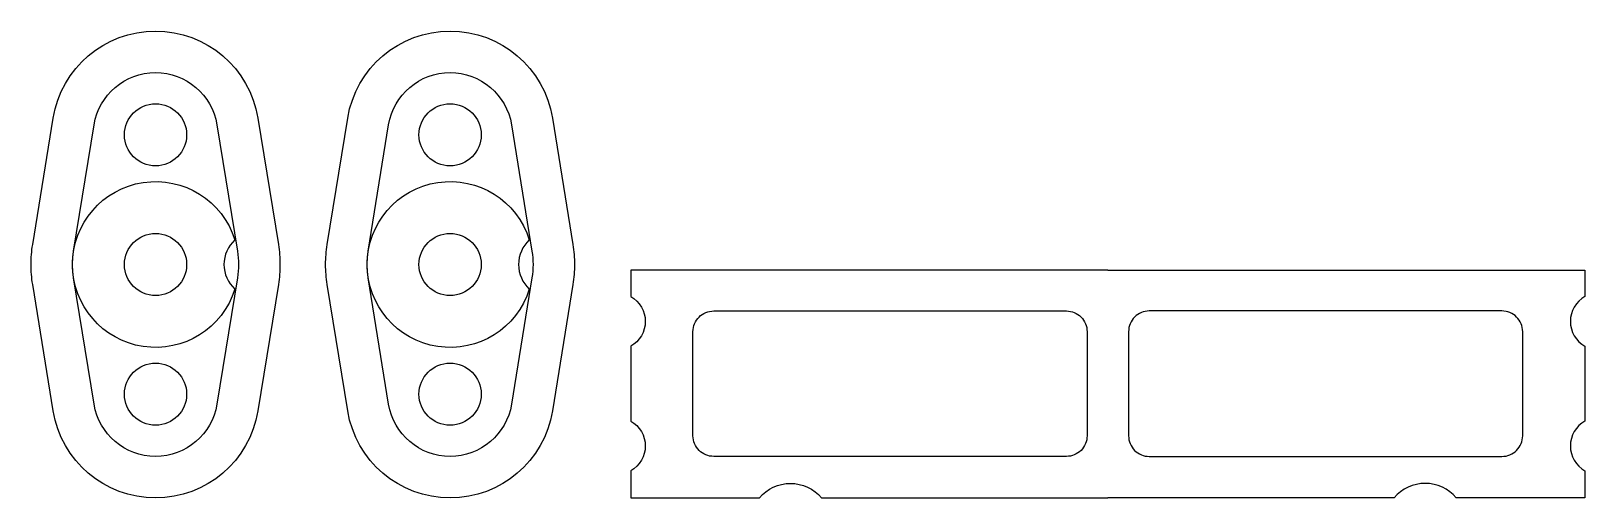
# Model space of a CAD drawing. Header units: inches. Extents: x 0 to 74.9, y 0 to 22.5.
import ezdxf

# ---------------------------------------------------------------- set-up
doc = ezdxf.new("R2010")
doc.units = ezdxf.units.IN
doc.header["$MEASUREMENT"] = 0

msp = doc.modelspace()

# ---------------------------------------------------------------- linework, layer by layer
for points in [[(12, 11.25, -0.040194), (11.923, 10.29), (10.936, 4.2, -0.850963), (1.064, 4.2), (0.077, 10.29, -0.040194), (0, 11.25, -0.040194), (0.077, 12.21), (1.064, 18.3, -0.850963), (10.936, 18.3), (11.923, 12.21, -0.040194)], [(26.2, 11.25, -0.040194), (26.123, 10.29), (25.136, 4.2, -0.850963), (15.264, 4.2), (14.277, 10.29, -0.040194), (14.2, 11.25, -0.040194), (14.277, 12.21), (15.264, 18.3, -0.850963), (25.136, 18.3), (26.123, 12.21, -0.040194)], [(8.961, 4.52, -0.850963), (3.039, 4.52), (2.052, 10.61, -0.080519), (2.052, 11.89), (3.039, 17.98, -0.850963), (8.961, 17.98), (9.948, 11.89, -0.080519), (9.948, 10.61)], [(23.161, 4.52, -0.850963), (17.239, 4.52), (16.252, 10.61, -0.080519), (16.252, 11.89), (17.239, 17.98, -0.850963), (23.161, 17.98), (24.148, 11.89, -0.080519), (24.148, 10.61)], [(9.82, 12.436, 0.438292), (9.82, 10.064, -6.59124)], [(24.02, 12.436, 0.438292), (24.02, 10.064, -6.59124)], [(50.91, 8.012), (50.91, 3, -0.414214), (49.91, 2), (32.91, 2, -0.414214), (31.91, 3), (31.91, 5.506), (31.91, 8.012, -0.414214), (32.91, 9.012), (49.91, 9.012, -0.414214)], [(52.91, 8.012), (52.91, 3, 0.414214), (53.91, 2), (70.91, 2, 0.414214), (71.91, 3), (71.91, 5.506), (71.91, 8.012, 0.414214), (70.91, 9.012), (53.91, 9.012, 0.414214)]]:
    msp.add_lwpolyline(points, format="xyb", close=True)
for points in [[(51.91, 10.983), (28.91, 10.983), (28.91, 9.706, -0.583333), (28.91, 7.306), (28.91, 3.706, -0.583333), (28.91, 1.306), (28.91, 0), (35.11, 0, -0.466667), (38.11, 0), (51.91, 0)], [(51.91, 10.983), (74.91, 10.983), (74.91, 9.706, 0.583333), (74.91, 7.306), (74.91, 3.706, 0.583333), (74.91, 1.306), (74.91, 0), (68.71, 0, 0.466667), (65.71, 0), (51.91, 0)]]:
    msp.add_lwpolyline(points, format="xyb")
for centre in [(6, 17.5), (20.2, 17.5), (6, 11.25), (20.2, 11.25), (6, 5), (20.2, 5)]:
    msp.add_circle(centre, 1.5)

doc.saveas('drawing.dxf')
